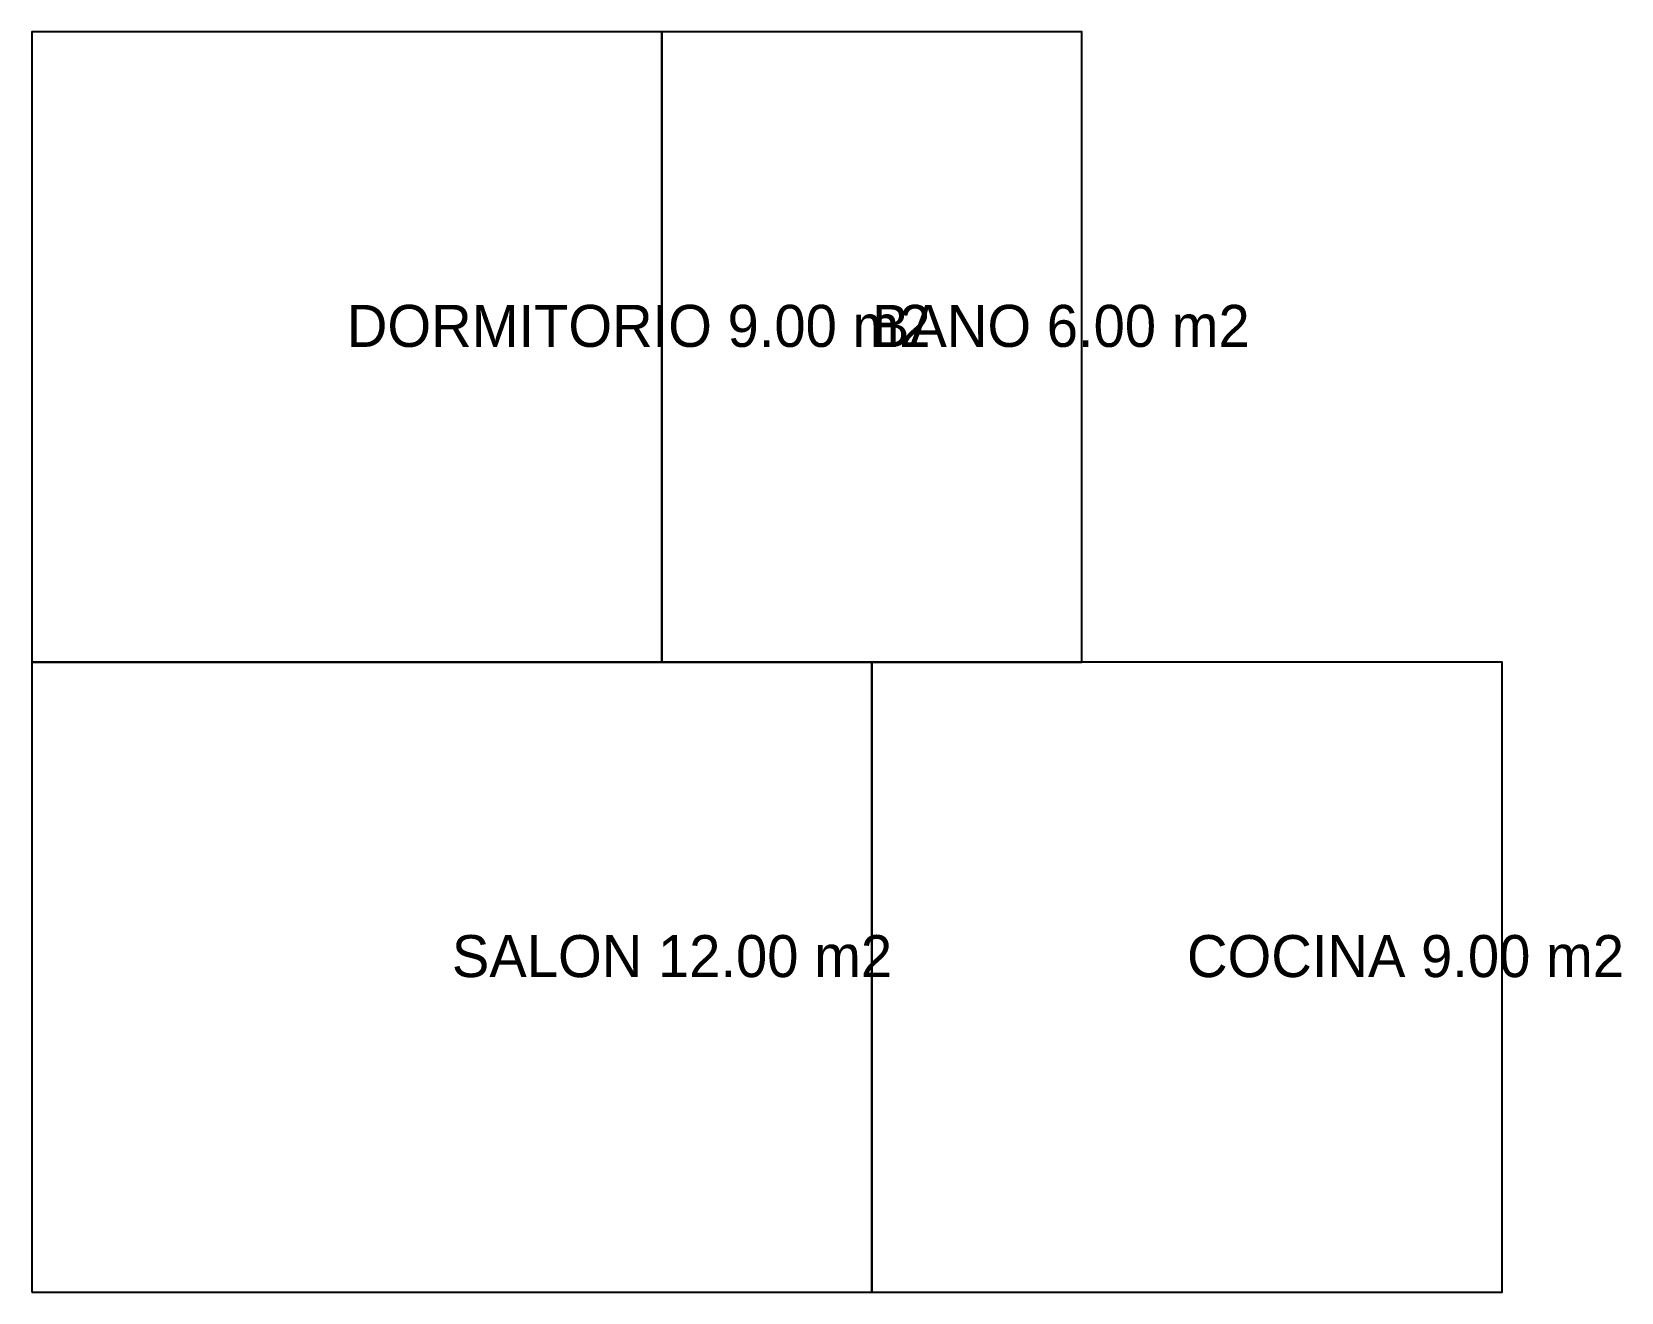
# Model space of a CAD drawing. Header units: millimetres. Extents: x 0 to 7567, y 0 to 6000.
import ezdxf

# ---------------------------------------------------------------- set-up
doc = ezdxf.new("R2010")
doc.units = ezdxf.units.MM

msp = doc.modelspace()

# ---------------------------------------------------------------- linework, layer by layer
at = {"layer": 'ESTANCIAS'}
for points in [[(0, 3000), (3000, 3000), (3000, 6000), (0, 6000)], [(3000, 3000), (5000, 3000), (5000, 6000), (3000, 6000)], [(0, 0), (4000, 0), (4000, 3000), (0, 3000)], [(4000, 0), (7000, 0), (7000, 3000), (4000, 3000)]]:
    msp.add_lwpolyline(points, close=True, dxfattribs=at)

# ---------------------------------------------------------------- texts
for s, p in [('DORMITORIO 9.00 m2', (1500, 4500)), ('BANO 6.00 m2', (4000, 4500)), ('SALON 12.00 m2', (2000, 1500)), ('COCINA 9.00 m2', (5500, 1500))]:
    msp.add_text(s, height=200, dxfattribs=at).set_placement(p)

doc.saveas('drawing.dxf')
